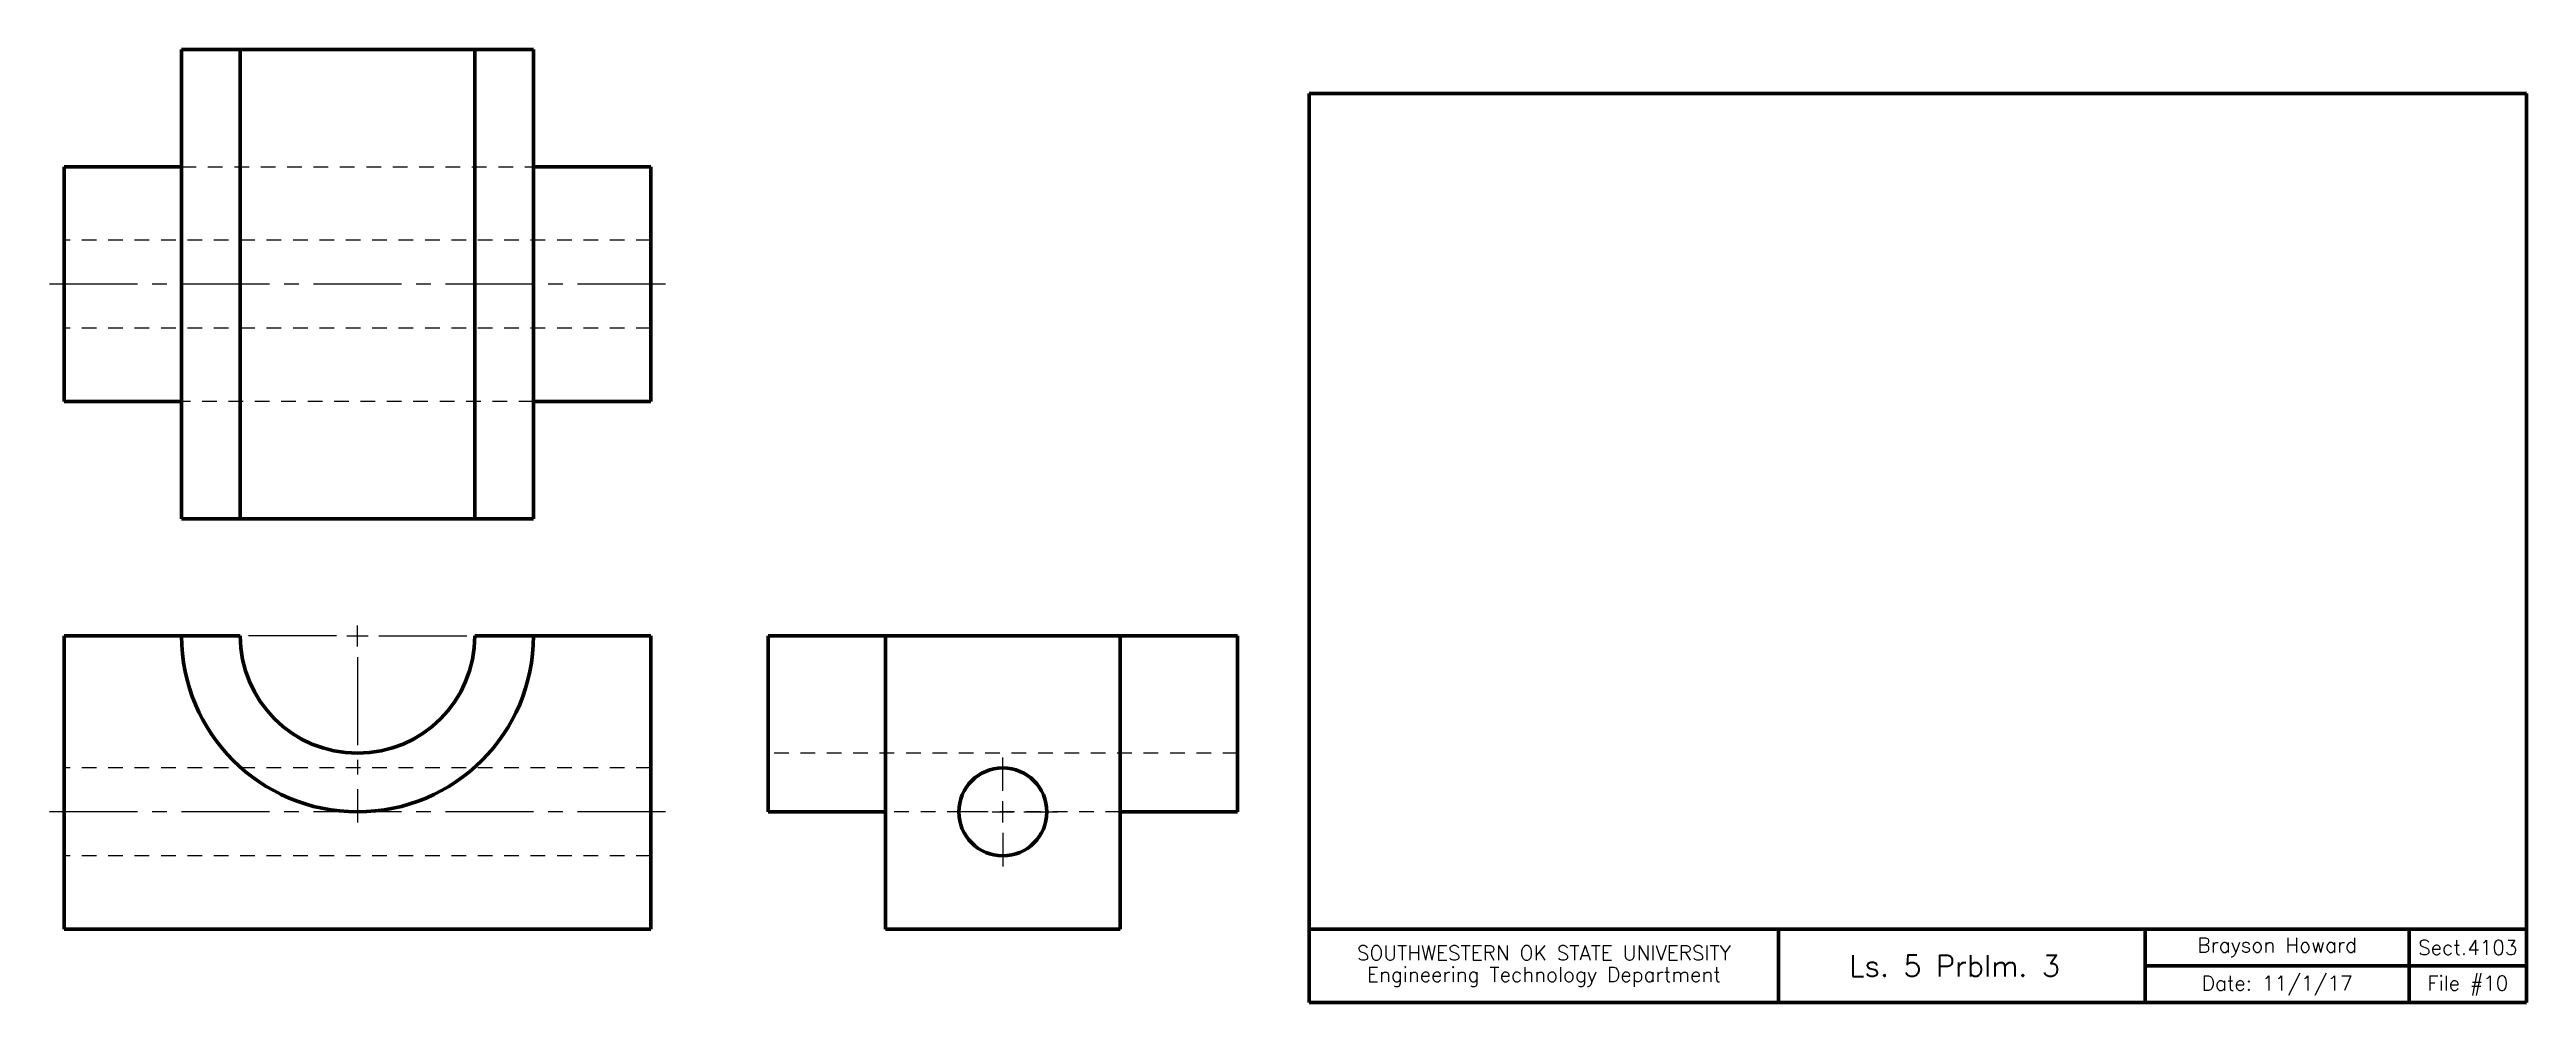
# Model space of a CAD drawing. Header units: inches. Extents: x -10.7 to 10.4, y 0 to 8.1.
import ezdxf
from ezdxf.enums import TextEntityAlignment as Align

# ---------------------------------------------------------------- set-up
doc = ezdxf.new("R2010")
doc.units = ezdxf.units.IN
doc.header["$MEASUREMENT"] = 0
doc.linetypes.add('CENTER2', pattern=[1.125, 0.75, -0.125, 0.125, -0.125])
doc.linetypes.add('HIDDEN2', pattern=[0.1875, 0.125, -0.0625])
doc.layers.add('Borders', color=1, linetype='Continuous', lineweight=60)
doc.layers.add('Object', color=7, linetype='Continuous', lineweight=60)
for name, color, linetype in [('Center', 5, 'CENTER2'), ('Hidden', 104, 'HIDDEN2'), ('Text', 5, 'Continuous')]:
    doc.layers.add(name, color=color, linetype=linetype)
doc.styles.add('Romans', font='romans.shx')

msp = doc.modelspace()

# ---------------------------------------------------------------- linework, layer by layer
at = {"layer": 'Borders'}
for p, q in [((10.375, 7.75), (0, 7.75)), ((0, 7.75), (0, 0)), ((10.375, 0), (10.375, 7.75)), ((0, 0.625), (10.375, 0.625)), ((4, 0.625), (4, 0)), ((7.125, 0), (7.125, 0.625)), ((9.375, 0), (9.375, 0.625)), ((7.125, 0.312), (10.375, 0.312)), ((0, 0), (10.375, 0))]:
    msp.add_line(p, q, dxfattribs=at)
at = {"layer": 'Center'}
for p, q in [((-5.487, 6.125), (-10.737, 6.125)), ((-8.112, 3.035), (-8.112, 3.215)), ((-8.292, 3.125), (-9.702, 3.125)), ((-8.202, 3.125), (-8.022, 3.125)), ((-7.932, 3.125), (-6.522, 3.125)), ((-8.112, 2.945), (-8.112, 1.535)), ((-2.612, 1.805), (-2.612, 2.09)), ((-2.612, 1.535), (-2.612, 1.715)), ((-5.487, 1.625), (-10.737, 1.625)), ((-2.792, 1.625), (-3.077, 1.625)), ((-2.702, 1.625), (-2.522, 1.625)), ((-2.432, 1.625), (-2.147, 1.625)), ((-2.612, 1.445), (-2.612, 1.16))]:
    msp.add_line(p, q, dxfattribs=at)
at = {"layer": 'Hidden'}
for p, q in [((-9.612, 7.125), (-6.612, 7.125)), ((-5.612, 6.5), (-10.612, 6.5)), ((-5.612, 5.75), (-10.612, 5.75)), ((-6.612, 5.125), (-9.612, 5.125)), ((-0.612, 2.125), (-4.612, 2.125)), ((-5.612, 2), (-10.612, 2)), ((-1.612, 1.625), (-3.612, 1.625)), ((-5.612, 1.25), (-10.612, 1.25))]:
    msp.add_line(p, q, dxfattribs=at)
at = {"layer": 'Object'}
for p, q in [((-9.612, 8.125), (-6.612, 8.125)), ((-9.612, 8.125), (-9.612, 4.125)), ((-9.112, 4.125), (-9.112, 8.125)), ((-7.112, 4.125), (-7.112, 8.125)), ((-6.612, 8.125), (-6.612, 4.125)), ((-10.612, 7.125), (-10.612, 5.125)), ((-10.612, 7.125), (-9.612, 7.125)), ((-5.612, 7.125), (-6.612, 7.125)), ((-5.612, 5.125), (-5.612, 7.125)), ((-10.612, 5.125), (-9.612, 5.125)), ((-5.612, 5.125), (-6.612, 5.125)), ((-9.612, 4.125), (-9.112, 4.125)), ((-9.112, 4.125), (-7.112, 4.125)), ((-6.612, 4.125), (-7.112, 4.125)), ((-10.612, 0.625), (-10.612, 3.125)), ((-10.612, 3.125), (-9.112, 3.125)), ((-7.112, 3.125), (-5.612, 3.125)), ((-5.612, 3.125), (-5.612, 0.625)), ((-3.612, 3.125), (-4.612, 3.125)), ((-4.612, 3.125), (-4.612, 1.625)), ((-3.612, 0.625), (-3.612, 3.125)), ((-3.612, 3.125), (-1.612, 3.125)), ((-1.612, 3.125), (-1.612, 0.625)), ((-1.612, 3.125), (-0.612, 3.125)), ((-0.612, 3.125), (-0.612, 1.625)), ((-4.612, 1.625), (-3.612, 1.625)), ((-0.612, 1.625), (-1.612, 1.625)), ((-10.612, 0.625), (-5.612, 0.625)), ((-1.612, 0.625), (-3.612, 0.625))]:
    msp.add_line(p, q, dxfattribs=at)
msp.add_circle((-2.612, 1.625), 0.375, dxfattribs=at)
for radius in [1.5, 1]:
    msp.add_arc((-8.112, 3.125), radius, 180, 0, dxfattribs=at)

# ---------------------------------------------------------------- texts
at = {"layer": 'Text', "style": 'Romans'}
for s, height, p in [('SOUTHWESTERN OK STATE UNIVERSITY', 0.125, (2, 0.422)), ('Brayson Howard', 0.125, (8.25, 0.469)), ('Sect.4103', 0.125, (9.875, 0.469)), ('Engineering Technology Department', 0.125, (2, 0.22)), ('Ls. 5 Prblm. 3 ', 0.18, (5.562, 0.312)), ('Date: 11/1/17', 0.125, (8.25, 0.156)), ('File #10', 0.125, (9.875, 0.156))]:
    msp.add_text(s, height=height, dxfattribs=at).set_placement(p, align=Align.MIDDLE)

doc.saveas('drawing.dxf')
